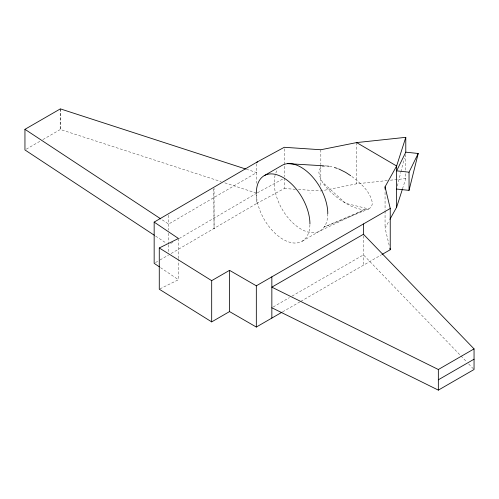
<?xml version="1.0" encoding="UTF-8"?>
<svg xmlns="http://www.w3.org/2000/svg" width="499" height="499" viewBox="0 0 499 499"><rect width="100%" height="100%" fill="white"/><g stroke="black" fill="none" stroke-linecap="round" stroke-linejoin="round"><path stroke-width="0.37" stroke-dasharray="2.5 1.87" d="M397.372 186.04L400.741 172.486M400.928 171.731L404.29 158.183M402.5 188.859L405.787 178.567L405.787 171.575M389.17 245.246L385.06 228.062L389.164 220.677M170.614 243.518L173.272 241.965M179.247 238.472L256.686 193.194L256.686 203.498L170.614 253.829M26.279 149.176L40.238 141.117M42.895 139.583L60.367 129.49L221.126 181.655M155.476 262.586L159.418 260.31M160.073 259.929L168.618 254.995M302.082 241.273L319.94 230.962L364.576 209.717L368.836 208.975L371.512 206.792L372.422 203.318C370.557 191.416 360.403 182.965 351.315 176.091M273.196 306.991L289.364 297.66M292.058 296.1L363.459 254.883L466.496 361.681M282.627 311.856L300.142 301.745M300.816 301.359L381.535 254.752M257.353 192.826L284.268 178.218L284.268 188.528L256.686 203.498M159.961 288.871L178.461 279.727L178.461 259.499M387.349 180.538L356.623 183.819L320.832 190.98L297.217 189.395M390.424 180.208L405.787 178.567M324.4 165.843L326.702 165.986L322.448 166.728L319.772 168.912L318.855 172.386C320.545 183.832 330.207 191.915 338.709 198.783C346.437 204.116 355.001 209.1 364.576 209.717L324.194 227.014L368.836 208.975L345.639 203.318L322.448 182.191M284.268 188.528L296.456 189.346M329.477 166.354L333.681 167.215M246.313 169.211L256.686 172.573L168.618 224.07L161.47 219.354M224.831 182.852L255.943 192.951M336.557 168.182L337.991 168.668M309.929 193.007L310.247 193.188M213.759 188.815L214.065 228.76M213.772 228.592L214.059 228.76L214.065 188.298M155.619 236.114L166.672 243.4M160.553 267.657L178.461 279.727M468.655 363.914L474.05 369.51M405.787 154.49L405.787 170.801M385.06 192.277L385.06 210.166M385.06 210.946L385.06 228.062M363.459 235.79L363.459 265.187M356.623 142.583L356.623 183.819M320.832 149.744L320.832 164.527M320.832 165.306L320.832 186.314M284.268 148.839L284.268 176.671M256.686 163.734L256.686 183.264M178.461 238.491L178.461 258.725M168.618 215.231L168.618 230.176M168.618 233.233L168.618 243.924M168.618 244.685L168.618 252.787M60.367 108.876L60.367 129.49M60.179 108.988L60.173 129.603M327.787 213.622A37.88 21.869 60 0 1 297.504 226.802A37.88 21.869 60 0 1 275.13 175.218M275.828 173.059A37.88 21.869 60 0 1 277.806 169.304M309.923 224.731A37.88 21.869 60 0 1 283.089 239.364A37.88 21.869 60 0 1 256.367 193.681"/><path stroke-width="0.75" d="M396.63 189.046L409.043 190.369L418.206 153.486L405.787 152.164L396.63 170.858L409.043 172.18L418.206 153.486M159.275 266.79L154.16 263.341L154.16 222.105L256.686 162.262L284.268 147.292L320.832 149.744L356.623 142.583L405.787 137.331L396.63 166.005L385.06 186.826L385.06 189.165M389.912 219.329L396.63 207.241L402.263 189.595M154.316 235.254L24.95 149.943L24.95 129.322L60.367 108.876L245.57 168.968M257.727 161.957L256.686 162.262M264.208 175.667L282.06 165.356A37.88 21.869 60 0 1 311.251 175.505A37.88 21.869 60 0 1 327.787 213.622M281.954 312.243L256.324 327.045L229.54 311.582L211.688 321.886L211.688 280.65L229.54 270.346L256.324 285.808L390.243 208.488L385.06 186.826M363.459 234.262L271.849 287.15L438.34 369.51L474.05 348.888L363.459 234.262L363.459 223.951M382.203 254.365L390.243 249.725L390.243 208.488M438.34 379.814L474.05 359.199M271.849 307.771L438.34 390.124L474.05 369.51L474.05 348.888M211.688 321.886L159.275 289.208L159.275 247.972L178.461 238.491L154.16 222.105M287.611 163.647L323.633 165.799M327.394 166.073L328.779 166.261M334.399 167.458L336.557 168.182M338.709 168.912L345.639 172.386L350.678 175.679M356.623 142.583L396.63 166.005L396.63 207.241M159.275 247.972L211.688 280.65M24.95 129.322L160.821 218.924M389.881 248.234L390.243 249.725M438.34 369.51L438.34 390.124M409.043 172.18L409.043 190.369M405.787 137.331L405.787 152.164M271.849 276.845L271.849 318.081M256.324 285.808L256.324 327.045M229.54 270.346L229.54 311.582M256.361 193.007A37.88 21.869 60 0 1 283.145 177.544A37.88 21.869 60 0 1 309.929 223.932"/></g></svg>
